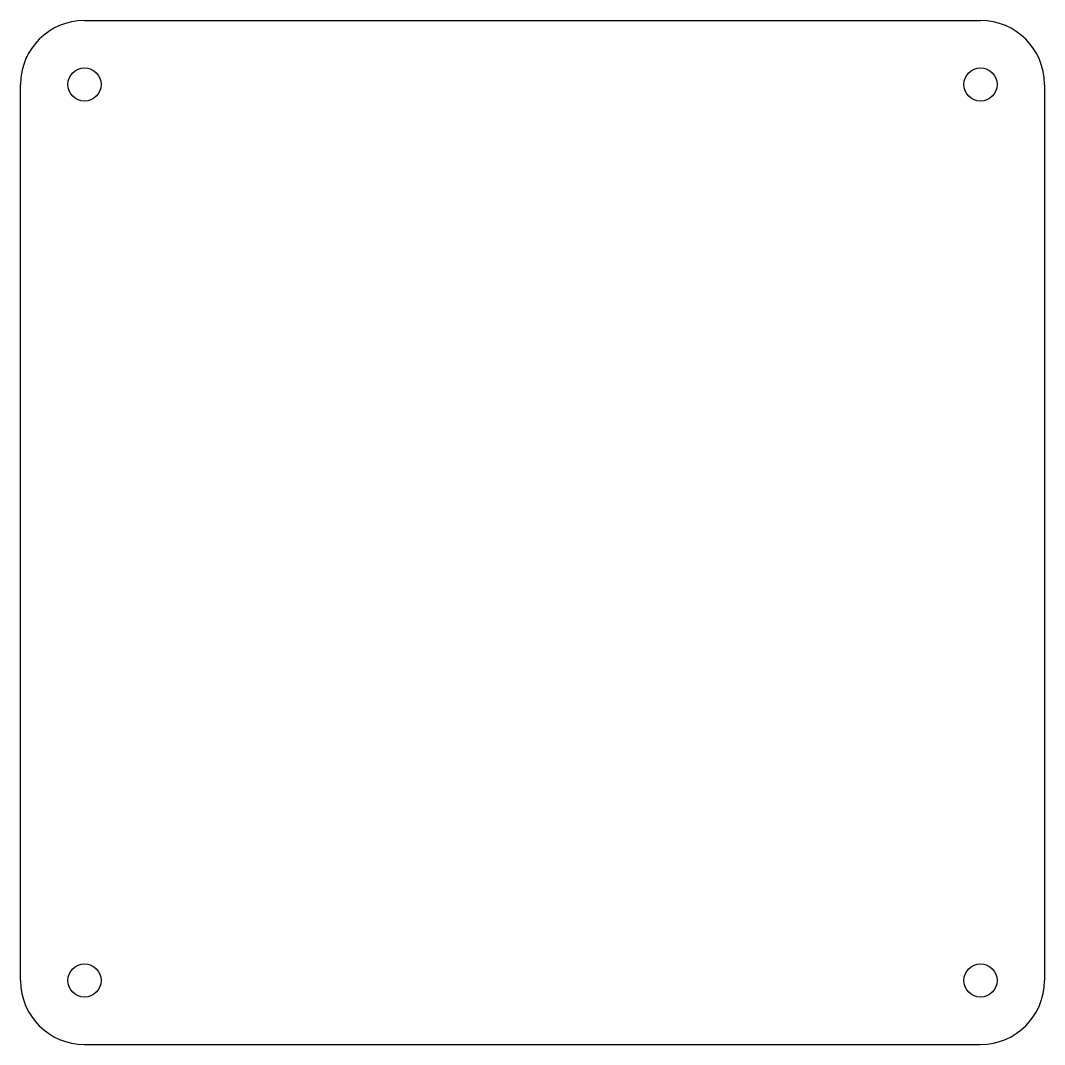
# Model space of a CAD drawing. Extents: x -4 to 4, y -4 to 4.
import ezdxf

# ---------------------------------------------------------------- set-up
doc = ezdxf.new("R2010")
doc.units = 0
doc.layers.add('161', color=1, linetype='CONTINUOUS')

msp = doc.modelspace()

# ---------------------------------------------------------------- linework, layer by layer
at = {"layer": '161'}
for p, q in [((-3.5, 4), (3.5, 4)), ((-4, -3.5), (-4, 3.5)), ((4, 3.5), (4, -3.5)), ((-3.5, -4), (3.5, -4))]:
    msp.add_line(p, q, dxfattribs=at)
for centre in [(-3.5, 3.5), (3.5, 3.5), (-3.5, -3.5), (3.5, -3.5)]:
    msp.add_circle(centre, 0.13, dxfattribs=at)
for centre, start, end in [((-3.5, 3.5), 90, 180), ((3.5, 3.5), 0, 90), ((-3.5, -3.5), 180, 270), ((3.5, -3.5), 270, 0)]:
    msp.add_arc(centre, 0.5, start, end, dxfattribs=at)

doc.saveas('drawing.dxf')
